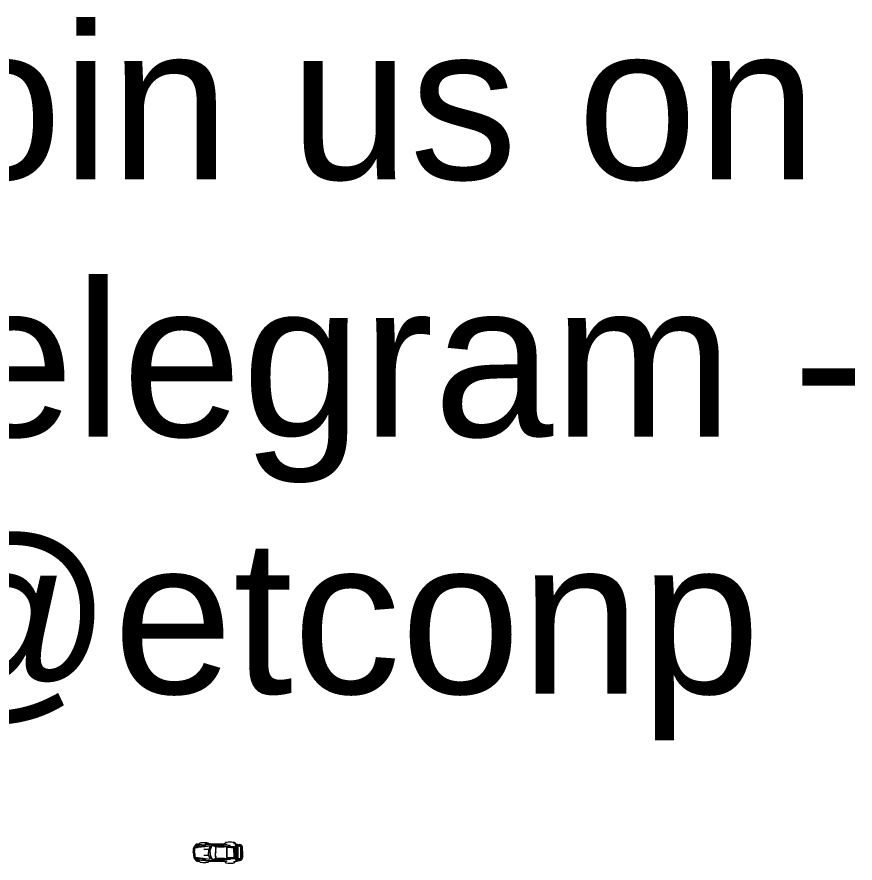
# Model space of a CAD drawing. Extents: x 285329 to 658348, y -83126 to -16980.
# Drawn here: x 330711 to 337919, y -35830 to -28550 of the extents above; entities that cross this region are included whole.
import ezdxf

# ---------------------------------------------------------------- set-up
doc = ezdxf.new("R2010")
doc.units = 0
doc.layers.get('0').update_dxf_attribs({"linetype": 'CONTINUOUS'})
doc.layers.add('FIGURES', color=153, linetype='CONTINUOUS', lineweight=0)
doc.layers.add('hach', color=9, linetype='CONTINUOUS', lineweight=9)
doc.styles.get("Standard").update_dxf_attribs({"font": 'sanss___.ttf', "height": 15})

# ---------------------------------------------------------------- blocks, each defined once
blk = doc.blocks.new('XREF1$0$02PCAR09')
at = {"color": 0, "linetype": 'ByBlock'}
for p, q in [((-143.3, 30), (-157, 27.4)), ((-136.2, 30.1), (-146.3, 27.9)), ((-139.4, 33.8), (-143.3, 30)), ((-138.1, 34.8), (-139.4, 33.8)), ((-136, 35.4), (-138.1, 34.8)), ((-133.6, 35.6), (-136, 35.4)), ((-129.9, 35.7), (-133.6, 35.6)), ((-117.9, 35.7), (-129.9, 35.7)), ((-112.3, 35.3), (-117.9, 35.7)), ((-103.2, 28.8), (-114.8, 29.6)), ((-109.9, 34.6), (-112.3, 35.3)), ((-108.5, 33.6), (-109.9, 34.6)), ((-107.7, 31), (-108.5, 33.6)), ((-107, 30.4), (-107.7, 31)), ((-102.8, 29.8), (-107, 30.4)), ((-103.2, 28.8), (-102.8, 29.8)), ((-58.2, 28.8), (-103.2, 28.8)), ((-103.2, 28.1), (-103.2, 28.8)), ((-56.2, 29.8), (-102.8, 29.8)), ((-58.2, 28.8), (-51.8, 28.5)), ((-52.6, 29.9), (-56.2, 29.8)), ((-52.2, 31.2), (-52.6, 29.9)), ((-51.3, 31.8), (-52.2, 31.2)), ((-48.8, 32.5), (-51.3, 31.8)), ((-47.1, 33), (-48.8, 32.5)), ((-44.9, 33.3), (-47.1, 33)), ((-42.3, 33.4), (-44.9, 33.3)), ((-32.7, 33.5), (-42.3, 33.4)), ((-27.2, 33.3), (-32.7, 33.5)), ((-25, 33.1), (-27.2, 33.3)), ((-23, 32.8), (-25, 33.1)), ((-22.1, 32.2), (-23, 32.8)), ((-21.2, 30), (-22.1, 32.2)), ((-19.7, 29.7), (-21.2, 30)), ((-12.5, 29), (-19.7, 29.8)), ((-12.8, 27.6), (-19.7, 29.7)), ((-13, 28.2), (-18, 29.5)), ((-10.1, 28.3), (-12.5, 29)), ((-166.6, 0), (-166.3, 11.2)), ((-166.3, 11.2), (-166.2, 14.4)), ((-166.2, 14.4), (-165.6, 19.7)), ((-165.9, 11.6), (-166.1, 0)), ((-165.9, -11.6), (-166.1, 0)), ((-165.8, 14.8), (-165.9, 11.6)), ((-165.2, 19.7), (-165.8, 14.8)), ((-165.6, 19.7), (-164.8, 22.5)), ((-164.4, 22.5), (-165.2, 19.7)), ((-164.8, 22.5), (-163, 25.2)), ((-163.6, 22.3), (-164.6, 21.2)), ((-163.6, 21.3), (-164.6, 20.7)), ((-164.6, -21.2), (-164.6, 21.2)), ((-162.8, 25), (-164.4, 22.5)), ((-160.9, 23.8), (-163.6, 22.3)), ((-160.8, 22.8), (-163.6, 21.3)), ((-163.6, 20.3), (-160.8, 21.8)), ((-163.6, 20.3), (-163.6, -20.3)), ((-163.6, 18), (-160.9, 19.5)), ((-163, 25.2), (-160.3, 26.5)), ((-160.5, 26.2), (-162.8, 25)), ((-161.5, 23.7), (-161.7, 23.3)), ((-159.8, 24.9), (-161.5, 23.7)), ((-149.4, 26.9), (-160.9, 23.8)), ((-151.9, 24.7), (-160.8, 22.8)), ((-160.8, 21.8), (-151.9, 23.7)), ((-160.8, 19.8), (-151.6, 21.1)), ((-160.8, 19.8), (-160.8, -19.8)), ((-157, 27.4), (-160.5, 26.2)), ((-160.3, 26.5), (-157, 27.4)), ((-159.8, 24.2), (-160.2, 24)), ((-157.9, 25.5), (-159.8, 24.9)), ((-157.9, 25), (-159.8, 24.2)), ((-152.8, 26.4), (-157.9, 25.5)), ((-153.8, 25.8), (-157.9, 25)), ((-153.5, 26.3), (-153.8, 25.8)), ((-146.3, 27.9), (-152.8, 26.4)), ((-149.5, 24.9), (-151.9, 24.7)), ((-151.9, 23.7), (-149.5, 24)), ((-151.6, 21.1), (-151.6, -21.1)), ((-151.6, 21.1), (-145.4, 21.1)), ((-145.4, 25), (-149.5, 24.9)), ((-149.5, 24), (-145.4, 24.5)), ((-147, 27.1), (-149.4, 26.9)), ((-149.3, 21.1), (-149.3, -21.2)), ((-145.4, 26.5), (-147, 27.1)), ((-141.7, 20.7), (-145.4, 26.5)), ((-145.4, 25), (-141.7, 20.7)), ((-145.4, 24.5), (-145.4, 25)), ((-145.4, -21.1), (-145.4, 21.1)), ((-142.4, 24), (-143.8, 24)), ((-137.8, 20), (-142.4, 19.8)), ((-138.1, 17.1), (-142.4, 17.3)), ((-141.7, 17.3), (-141.7, -17.2)), ((-138.7, 0), (-138.6, 15.9)), ((-138.7, 0), (-138.6, -15.9)), ((-138.6, 15.9), (-138.1, 17.1)), ((-137.9, 15.9), (-138, 8.3)), ((-138, 8.3), (-138, 0)), ((-138, -8.3), (-138, 0)), ((-137.5, 16.6), (-137.9, 15.9)), ((-132.3, 20), (-137.8, 20)), ((-137.6, 8.2), (-137.5, 15.8)), ((-137.6, 0), (-137.6, 8.2)), ((-137.6, 0), (-137.6, -8.2)), ((-137, 17), (-137.5, 16.6)), ((-137.5, 15.8), (-137.1, 16.4)), ((-137.1, 16.4), (-136.6, 16.8)), ((-128.5, 17.5), (-137, 17)), ((-136.6, 16.8), (-115.9, 17.8)), ((-126, 20.1), (-132.3, 20)), ((-115.8, 17.9), (-128.5, 17.5)), ((-115.8, 20.1), (-126, 20.1)), ((-125.4, 23), (-124.9, 23.3)), ((-125.4, 22.5), (-125.4, 23)), ((-125.1, 22.1), (-125.4, 22.5)), ((-125.1, 22.8), (-124.7, 23.2)), ((-125.1, 22.4), (-125.1, 22.8)), ((-124.9, 22.1), (-125.1, 22.4)), ((-124, 21.7), (-125.1, 22.1)), ((-124.9, 23.3), (-121.6, 24.1)), ((-123.8, 21.7), (-124.9, 22.1)), ((-124.7, 23.2), (-121.6, 24)), ((-121.6, 21.4), (-124, 21.7)), ((-121.6, 21.4), (-123.8, 21.7)), ((-121.6, 24.1), (-113.4, 24.7)), ((-121.6, 24), (-113.4, 24.6)), ((-118.2, 21), (-121.6, 21.4)), ((-112.2, 20.5), (-118.2, 21)), ((-115.9, 17.8), (-113.7, 17.4)), ((-108.4, 19.9), (-115.8, 20.1)), ((-113.6, 17.5), (-115.8, 17.9)), ((-113.7, 17.4), (-113.4, 15.9)), ((-113.2, 16.1), (-113.6, 17.5)), ((-113.4, 24.7), (-102.7, 25.1)), ((-113.4, 24.6), (-102.7, 25)), ((-113.4, 0), (-113.2, 16.1)), ((-113.4, 15.9), (-113.4, 0)), ((-113.4, 0), (-113.2, -16.1)), ((-108.4, 20.2), (-112.2, 20.5)), ((-104.2, 20), (-108.4, 20.2)), ((-104.3, 19.7), (-108.4, 19.9)), ((-104.9, 20), (-102.9, 25)), ((-99.6, 19.7), (-104.3, 19.7)), ((-104.2, 20), (-102.2, 25)), ((-99.5, 19.8), (-104.2, 20)), ((-101.5, 25), (-103.5, 20)), ((-103.1, 26.7), (-103.2, 28.1)), ((-102.7, 25.4), (-103.1, 26.7)), ((-67.1, 25.4), (-102.7, 25.1)), ((-102.7, 25.1), (-102.7, 25.4)), ((-102.7, 24.9), (-67.6, 25.3)), ((-102.7, 25.1), (-102.7, 24.9)), ((-87.1, 19.6), (-99.6, 19.7)), ((-87.1, 19.9), (-99.5, 19.8)), ((-82.9, 19.9), (-87.1, 19.9)), ((-82.9, 19.7), (-87.1, 19.6)), ((-79.7, 20), (-82.9, 19.9)), ((-79.6, 19.9), (-82.9, 19.7)), ((-79.7, 20), (-78.7, 20.2)), ((-77.9, 20.2), (-79.6, 19.9)), ((-78.7, 20.2), (-77.4, 20.7)), ((-77.2, 20.4), (-77.9, 20.2)), ((-77.4, 20.7), (-68.2, 24.9)), ((-76.6, 20.7), (-77.2, 20.4)), ((-77, 19.5), (-76.7, 20.2)), ((-76.7, 18.4), (-77, 19.5)), ((-76.7, 20.2), (-76.2, 20.5)), ((-76.4, 16.8), (-76.7, 18.4)), ((-67.4, 24.9), (-76.6, 20.7)), ((-76.2, 19.7), (-76.4, 19.2)), ((-76.4, 19.2), (-76.1, 18.2)), ((-76.1, 14.1), (-76.4, 16.8)), ((-76.2, 20.5), (-66.9, 24.8)), ((-75.7, 20), (-76.2, 19.7)), ((-76.1, 18.2), (-75.9, 16.8)), ((-76.1, 14.1), (-75.7, 7.2)), ((-75.9, 16.8), (-75.7, 14)), ((-75.7, 7.2), (-75.8, 0)), ((-75.7, -7.2), (-75.8, 0)), ((-66.4, 24.2), (-75.7, 20)), ((-75.7, 14), (-75.4, 7.2)), ((-75.4, 7.2), (-75.4, 0)), ((-75.4, -7.2), (-75.4, 0)), ((-66.4, 25.2), (-67.4, 24.9)), ((-67.1, 25.5), (-66.1, 26.9)), ((-67.1, 25.5), (-67.1, 25.5)), ((-64.8, 24.7), (-67.1, 25.5)), ((-66.9, 24.8), (-65.8, 24.8)), ((-65.1, 24.2), (-66.4, 24.2)), ((-58.3, 27.1), (-66.1, 26.9)), ((-65.8, 24.8), (-64.8, 24.7)), ((-64.1, 23.3), (-65.1, 24.2)), ((-62.4, 22.5), (-63.9, 24.2)), ((-60.2, 16.8), (-63.6, 22.5)), ((-59, 16.8), (-62.4, 22.5)), ((-60.2, 16.8), (-60.2, 16.8)), ((-58, 10.1), (-60.2, 16.8)), ((-56.8, 10.1), (-59, 16.8)), ((-48.2, 26.6), (-58.3, 27.1)), ((-57.1, 6.2), (-58, 10.1)), ((-57.1, 22.1), (-54.5, 16.8)), ((-48.2, 21.6), (-57.1, 22.1)), ((-56.9, 0), (-57.1, 6.2)), ((-56.9, 0), (-57.1, -6.2)), ((-55.9, 6.2), (-56.8, 10.1)), ((-55.6, 0), (-55.9, 6.2)), ((-55.6, 0), (-55.9, -6.2)), ((-54.5, 16.8), (-52.6, 10.1)), ((-52.6, 10.1), (-44.1, 10.1)), ((-52.6, 10.1), (-51.9, 6.2)), ((-51.9, 6.2), (-51.7, 0)), ((-51.9, -6.2), (-51.7, 0)), ((-51.8, 28.5), (-44.2, 28.1)), ((-44.2, 26.4), (-48.2, 26.6)), ((-39.8, 20.8), (-48.2, 21.6)), ((-44.2, 28.1), (-39.5, 27.9)), ((-35.6, 26), (-44.2, 26.4)), ((-39.8, 21.8), (-44.1, 22.1)), ((-44.1, 10.1), (-35.6, 10.1)), ((-35.6, 21.5), (-39.8, 21.8)), ((-35.6, 20.4), (-39.8, 20.8)), ((-26.3, 25.5), (-35.6, 26)), ((-31.4, 21.2), (-35.6, 21.5)), ((-28.2, 19.4), (-35.6, 20.4)), ((-33.5, 20.7), (-27.5, 20)), ((-26.8, 20.9), (-31.4, 21.2)), ((-24.6, 18.8), (-28.2, 19.4)), ((-28, 27.4), (-18.3, 26.4)), ((-27.5, 20), (-23.4, 19.5)), ((-22.2, 20.5), (-26.8, 20.9)), ((-21.4, 25.1), (-26.3, 25.5)), ((-17, 17.6), (-24.6, 18.8)), ((-23.4, 19.5), (-19.1, 19)), ((-18.2, 20.1), (-22.2, 20.5)), ((-16, 24.7), (-21.4, 25.1)), ((-19.1, 19), (-14.9, 18.5)), ((-18.3, 26.4), (-15.9, 26.2)), ((-16, 19.9), (-18.2, 20.1)), ((-13.9, 17.1), (-17, 17.6)), ((-15.9, 26.2), (-16, 24.7)), ((-14.9, 18.5), (-16, 19.9)), ((-14.2, 22.9), (-14.1, 24.1)), ((-14.1, 21.7), (-14.2, 22.9)), ((-14.1, 24.1), (-13.8, 25.4)), ((-13.8, 20.4), (-14.1, 21.7)), ((-6.6, 16.3), (-13.9, 17.1)), ((-13.8, 25.4), (-13.3, 26.3)), ((-13.3, 19.7), (-13.8, 20.4)), ((-13.3, 26.3), (-12.7, 26.5)), ((-12.7, 19.3), (-13.3, 19.7)), ((-10.6, 27.1), (-13, 28.2)), ((-10.3, 26.2), (-12.8, 27.6)), ((-12.7, 26.5), (-11.5, 26.2)), ((-11.5, 19.6), (-12.7, 19.3)), ((-12.3, 22.9), (-12.2, 24.3)), ((-12.2, 21.6), (-12.3, 22.9)), ((-12.2, 24.3), (-12.1, 25.2)), ((-12.2, 24.3), (-12, 22.9)), ((-12, 22.9), (-12.2, 21.6)), ((-12.1, 20.6), (-12.2, 21.6)), ((-12.1, 25.2), (-11.8, 25.9)), ((-11.8, 19.8), (-12.1, 20.6)), ((-11.8, 25.9), (-11.5, 26.2)), ((-11.5, 19.6), (-11.8, 19.8)), ((-11.5, 26.2), (-11.2, 25.9)), ((-11.2, 19.8), (-11.5, 19.6)), ((-11.2, 25.9), (-10.9, 25.2)), ((-10.9, 20.5), (-11.2, 19.8)), ((-10.9, 25.2), (-10.7, 24.1)), ((-10.7, 21.6), (-10.9, 20.5)), ((-10.7, 24.1), (-10.7, 22.9)), ((-10.7, 22.9), (-10.7, 21.6)), ((-9.4, 26.1), (-10.6, 27.1)), ((-8.9, 23.6), (-10.3, 26.2)), ((-8.8, 27.6), (-10.1, 28.3)), ((-6.9, 21.1), (-9.4, 26.1)), ((-7.9, 21.2), (-8.9, 23.6)), ((-5.9, 24.1), (-8.8, 27.6)), ((-6.6, 16.3), (-7.9, 21.2)), ((-5.6, 16.3), (-6.9, 21.1)), ((-5.3, 11.1), (-6.6, 16.3)), ((-4.3, 21.1), (-5.9, 24.1)), ((-4.3, 11.1), (-5.6, 16.3)), ((-4.7, 6.2), (-5.3, 11.1)), ((-4.4, 0), (-4.7, 6.2)), ((-4.4, 0), (-4.7, -6.2)), ((-2.2, 16.3), (-4.3, 21.1)), ((-3.7, 6.2), (-4.3, 11.1)), ((-3.4, 0), (-3.7, 6.2)), ((-3.4, 0), (-3.7, -6.2)), ((-0.9, 11.1), (-2.2, 16.3)), ((-0.3, 6.2), (-0.9, 11.1)), ((0, 0), (-0.3, 6.2)), ((0, 0), (-0.3, -6.2)), ((-166.6, 0), (-166.3, -11.2)), ((-166.3, -11.2), (-166.2, -14.4)), ((-166.2, -14.4), (-165.6, -19.7)), ((-165.8, -14.8), (-165.9, -11.6)), ((-165.2, -19.7), (-165.8, -14.8)), ((-165.6, -19.7), (-164.8, -22.5)), ((-164.4, -22.5), (-165.2, -19.7)), ((-164.8, -22.5), (-163, -25.2)), ((-163.6, -21.3), (-164.6, -20.7)), ((-163.6, -22.3), (-164.6, -21.2)), ((-162.8, -25), (-164.4, -22.5)), ((-163.6, -18), (-160.9, -19.5)), ((-163.6, -20.3), (-160.8, -21.8)), ((-160.8, -22.8), (-163.6, -21.3)), ((-160.9, -23.8), (-163.6, -22.3)), ((-163, -25.2), (-160.3, -26.5)), ((-160.5, -26.2), (-162.8, -25)), ((-161.5, -23.7), (-161.7, -23.3)), ((-159.8, -24.9), (-161.5, -23.7)), ((-149.4, -26.9), (-160.9, -23.8)), ((-160.8, -19.8), (-151.6, -21.1)), ((-160.8, -21.8), (-151.9, -23.7)), ((-151.9, -24.7), (-160.8, -22.8)), ((-157, -27.4), (-160.5, -26.2)), ((-160.3, -26.5), (-157, -27.4)), ((-159.8, -24.2), (-160.2, -24)), ((-157.9, -25), (-159.8, -24.2)), ((-157.9, -25.5), (-159.8, -24.9)), ((-153.8, -25.8), (-157.9, -25)), ((-152.8, -26.4), (-157.9, -25.5)), ((-143.3, -30), (-157, -27.4)), ((-153.5, -26.3), (-153.8, -25.8)), ((-146.3, -27.9), (-152.8, -26.4)), ((-151.9, -23.7), (-149.5, -24)), ((-149.5, -24.9), (-151.9, -24.7)), ((-151.6, -21.1), (-145.4, -21.1)), ((-149.5, -24), (-145.4, -24.5)), ((-145.4, -25), (-149.5, -24.9)), ((-147, -27.1), (-149.4, -26.9)), ((-145.4, -26.5), (-147, -27.1)), ((-136.2, -30.1), (-146.3, -27.9)), ((-141.7, -20.7), (-145.4, -26.5)), ((-145.4, -25), (-141.7, -20.7)), ((-145.4, -24.5), (-145.4, -25)), ((-142.4, -24), (-143.8, -24)), ((-138.1, -17.1), (-142.4, -17.3)), ((-137.8, -20), (-142.4, -19.8)), ((-138.6, -15.9), (-138.1, -17.1)), ((-137.9, -15.9), (-138, -8.3)), ((-137.5, -16.6), (-137.9, -15.9)), ((-132.3, -20), (-137.8, -20)), ((-137.6, -8.2), (-137.5, -15.8)), ((-137.5, -15.8), (-137.1, -16.4)), ((-137, -17), (-137.5, -16.6)), ((-137.1, -16.4), (-136.6, -16.8)), ((-128.5, -17.5), (-137, -17)), ((-136.6, -16.8), (-115.9, -17.8)), ((-126, -20.1), (-132.3, -20)), ((-115.8, -17.9), (-128.5, -17.5)), ((-115.8, -20.1), (-126, -20.1)), ((-125.1, -22.1), (-125.4, -22.5)), ((-125.4, -22.5), (-125.4, -23)), ((-125.4, -23), (-124.9, -23.3)), ((-124, -21.7), (-125.1, -22.1)), ((-124.9, -22.1), (-125.1, -22.4)), ((-125.1, -22.4), (-125.1, -22.8)), ((-125.1, -22.8), (-124.7, -23.2)), ((-123.8, -21.7), (-124.9, -22.1)), ((-124.9, -23.3), (-121.6, -24.1)), ((-124.7, -23.2), (-121.6, -24)), ((-121.6, -21.4), (-124, -21.7)), ((-121.6, -21.4), (-123.8, -21.7)), ((-118.2, -21), (-121.6, -21.4)), ((-121.6, -24), (-113.4, -24.6)), ((-121.6, -24.1), (-113.4, -24.7)), ((-112.2, -20.5), (-118.2, -21)), ((-115.9, -17.8), (-113.7, -17.4)), ((-113.6, -17.5), (-115.8, -17.9)), ((-108.4, -19.9), (-115.8, -20.1)), ((-113.7, -17.4), (-113.4, -15.9)), ((-113.2, -16.1), (-113.6, -17.5)), ((-113.4, -15.9), (-113.4, 0)), ((-113.4, -24.6), (-102.7, -25)), ((-113.4, -24.7), (-102.7, -25.1)), ((-108.4, -20.2), (-112.2, -20.5)), ((-104.3, -19.7), (-108.4, -19.9)), ((-104.2, -20), (-108.4, -20.2)), ((-104.9, -20), (-102.9, -25)), ((-99.6, -19.7), (-104.3, -19.7)), ((-99.5, -19.8), (-104.2, -20)), ((-104.2, -20), (-102.2, -25)), ((-101.5, -25), (-103.5, -20)), ((-103.1, -26.7), (-103.2, -28.1)), ((-103.2, -28.1), (-103.2, -28.8)), ((-102.7, -25.4), (-103.1, -26.7)), ((-102.7, -25.1), (-102.7, -24.9)), ((-102.7, -24.9), (-67.6, -25.3)), ((-67.1, -25.4), (-102.7, -25.1)), ((-102.7, -25.1), (-102.7, -25.4)), ((-87.1, -19.6), (-99.6, -19.7)), ((-87.1, -19.9), (-99.5, -19.8)), ((-82.9, -19.7), (-87.1, -19.6)), ((-82.9, -19.9), (-87.1, -19.9)), ((-79.6, -19.9), (-82.9, -19.7)), ((-79.7, -20), (-82.9, -19.9)), ((-79.7, -20), (-78.7, -20.2)), ((-77.9, -20.2), (-79.6, -19.9)), ((-78.7, -20.2), (-77.4, -20.7)), ((-77.2, -20.4), (-77.9, -20.2)), ((-77.4, -20.7), (-68.2, -24.9)), ((-76.6, -20.7), (-77.2, -20.4)), ((-76.7, -18.4), (-77, -19.5)), ((-77, -19.5), (-76.7, -20.2)), ((-76.4, -16.8), (-76.7, -18.4)), ((-76.7, -20.2), (-76.2, -20.5)), ((-67.4, -24.9), (-76.6, -20.7)), ((-76.1, -14.1), (-76.4, -16.8)), ((-76.4, -19.2), (-76.1, -18.2)), ((-76.2, -19.7), (-76.4, -19.2)), ((-75.7, -20), (-76.2, -19.7)), ((-76.2, -20.5), (-66.9, -24.8)), ((-76.1, -14.1), (-75.7, -7.2)), ((-76.1, -18.2), (-75.9, -16.8)), ((-75.9, -16.8), (-75.7, -14)), ((-75.7, -14), (-75.4, -7.2)), ((-66.4, -24.2), (-75.7, -20)), ((-66.4, -25.2), (-67.4, -24.9)), ((-64.8, -24.7), (-67.1, -25.5)), ((-67.1, -25.5), (-66.1, -26.9)), ((-67.1, -25.5), (-67.1, -25.5)), ((-66.9, -24.8), (-65.8, -24.8)), ((-65.1, -24.2), (-66.4, -24.2)), ((-58.3, -27.1), (-66.1, -26.9)), ((-65.8, -24.8), (-64.8, -24.7)), ((-64.1, -23.3), (-65.1, -24.2)), ((-62.4, -22.5), (-63.9, -24.2)), ((-60.2, -16.8), (-63.6, -22.5)), ((-59, -16.8), (-62.4, -22.5)), ((-58, -10.1), (-60.2, -16.8)), ((-60.2, -16.8), (-60.2, -16.8)), ((-56.8, -10.1), (-59, -16.8)), ((-48.2, -26.6), (-58.3, -27.1)), ((-58.2, -28.8), (-51.8, -28.5)), ((-57.1, -6.2), (-58, -10.1)), ((-57.1, -22.1), (-54.5, -16.8)), ((-48.2, -21.6), (-57.1, -22.1)), ((-55.9, -6.2), (-56.8, -10.1)), ((-54.5, -16.8), (-52.6, -10.1)), ((-52.6, -10.1), (-51.9, -6.2)), ((-52.6, -10.1), (-44.1, -10.1)), ((-51.8, -28.5), (-44.2, -28.1)), ((-39.8, -20.8), (-48.2, -21.6)), ((-44.2, -26.4), (-48.2, -26.6)), ((-35.6, -26), (-44.2, -26.4)), ((-44.2, -28.1), (-39.5, -27.9)), ((-44.1, -10.1), (-35.6, -10.1)), ((-39.8, -21.8), (-44.1, -22.1)), ((-35.6, -20.4), (-39.8, -20.8)), ((-35.6, -21.5), (-39.8, -21.8)), ((-28.2, -19.4), (-35.6, -20.4)), ((-31.4, -21.2), (-35.6, -21.5)), ((-26.3, -25.5), (-35.6, -26)), ((-33.5, -20.7), (-27.5, -20)), ((-26.8, -20.9), (-31.4, -21.2)), ((-24.6, -18.8), (-28.2, -19.4)), ((-28, -27.4), (-18.3, -26.4)), ((-27.5, -20), (-23.4, -19.5)), ((-22.2, -20.5), (-26.8, -20.9)), ((-21.4, -25.1), (-26.3, -25.5)), ((-17, -17.6), (-24.6, -18.8)), ((-23.4, -19.5), (-19.1, -19)), ((-18.2, -20.1), (-22.2, -20.5)), ((-16, -24.7), (-21.4, -25.1)), ((-12.8, -27.6), (-19.7, -29.7)), ((-19.1, -19), (-14.9, -18.5)), ((-18.3, -26.4), (-15.9, -26.2)), ((-16, -19.9), (-18.2, -20.1)), ((-13, -28.2), (-18, -29.5)), ((-13.9, -17.1), (-17, -17.6)), ((-14.9, -18.5), (-16, -19.9)), ((-15.9, -26.2), (-16, -24.7)), ((-14.1, -21.7), (-14.2, -22.9)), ((-14.2, -22.9), (-14.1, -24.1)), ((-13.8, -20.4), (-14.1, -21.7)), ((-14.1, -24.1), (-13.8, -25.4)), ((-6.6, -16.3), (-13.9, -17.1)), ((-13.3, -19.7), (-13.8, -20.4)), ((-13.8, -25.4), (-13.3, -26.3)), ((-12.7, -19.3), (-13.3, -19.7)), ((-13.3, -26.3), (-12.7, -26.5)), ((-10.6, -27.1), (-13, -28.2)), ((-10.3, -26.2), (-12.8, -27.6)), ((-11.5, -19.6), (-12.7, -19.3)), ((-12.7, -26.5), (-11.5, -26.2)), ((-10.1, -28.3), (-12.5, -29)), ((-12.2, -21.6), (-12.3, -22.9)), ((-12.3, -22.9), (-12.2, -24.3)), ((-12.1, -20.6), (-12.2, -21.6)), ((-12, -22.9), (-12.2, -21.6)), ((-12.2, -24.3), (-12, -22.9)), ((-12.2, -24.3), (-12.1, -25.2)), ((-11.8, -19.8), (-12.1, -20.6)), ((-12.1, -25.2), (-11.8, -25.9)), ((-11.5, -19.6), (-11.8, -19.8)), ((-11.8, -25.9), (-11.5, -26.2)), ((-11.2, -19.8), (-11.5, -19.6)), ((-11.5, -26.2), (-11.2, -25.9)), ((-10.9, -20.5), (-11.2, -19.8)), ((-11.2, -25.9), (-10.9, -25.2)), ((-10.7, -21.6), (-10.9, -20.5)), ((-10.9, -25.2), (-10.7, -24.1)), ((-10.7, -22.9), (-10.7, -21.6)), ((-10.7, -24.1), (-10.7, -22.9)), ((-9.4, -26.1), (-10.6, -27.1)), ((-8.9, -23.6), (-10.3, -26.2)), ((-8.8, -27.6), (-10.1, -28.3)), ((-6.9, -21.1), (-9.4, -26.1)), ((-7.9, -21.2), (-8.9, -23.6)), ((-5.9, -24.1), (-8.8, -27.6)), ((-6.6, -16.3), (-7.9, -21.2)), ((-5.6, -16.3), (-6.9, -21.1)), ((-5.3, -11.1), (-6.6, -16.3)), ((-4.3, -21.1), (-5.9, -24.1)), ((-4.3, -11.1), (-5.6, -16.3)), ((-4.7, -6.2), (-5.3, -11.1)), ((-3.7, -6.2), (-4.3, -11.1)), ((-2.2, -16.3), (-4.3, -21.1)), ((-0.9, -11.1), (-2.2, -16.3)), ((-0.3, -6.2), (-0.9, -11.1)), ((-139.4, -33.8), (-143.3, -30)), ((-138.1, -34.8), (-139.4, -33.8)), ((-136, -35.4), (-138.1, -34.8)), ((-133.6, -35.6), (-136, -35.4)), ((-129.9, -35.7), (-133.6, -35.6)), ((-117.9, -35.7), (-129.9, -35.7)), ((-112.3, -35.3), (-117.9, -35.7)), ((-103.2, -28.8), (-114.8, -29.6)), ((-109.9, -34.6), (-112.3, -35.3)), ((-108.5, -33.6), (-109.9, -34.6)), ((-107.7, -31), (-108.5, -33.6)), ((-107, -30.4), (-107.7, -31)), ((-102.8, -29.8), (-107, -30.4)), ((-58.2, -28.8), (-103.2, -28.8)), ((-103.2, -28.8), (-102.8, -29.8)), ((-56.2, -29.8), (-102.8, -29.8)), ((-52.6, -29.9), (-56.2, -29.8)), ((-52.2, -31.2), (-52.6, -29.9)), ((-51.3, -31.8), (-52.2, -31.2)), ((-48.8, -32.5), (-51.3, -31.8)), ((-47.1, -33), (-48.8, -32.5)), ((-44.9, -33.3), (-47.1, -33)), ((-42.3, -33.4), (-44.9, -33.3)), ((-32.7, -33.5), (-42.3, -33.4)), ((-27.2, -33.3), (-32.7, -33.5)), ((-25, -33.1), (-27.2, -33.3)), ((-23, -32.8), (-25, -33.1)), ((-22.1, -32.2), (-23, -32.8)), ((-21.2, -30), (-22.1, -32.2)), ((-19.7, -29.7), (-21.2, -30)), ((-12.5, -29), (-19.7, -29.8))]:
    blk.add_line(p, q, dxfattribs=at)

msp = doc.modelspace()

# ---------------------------------------------------------------- block references
at = {"layer": 'FIGURES', "lineweight": 0, "xscale": 2.539999999841102, "yscale": 2.539999999841102, "zscale": 2.539999999841102, "rotation": 179.923157586217}
msp.add_blockref('XREF1$0$02PCAR09', (332227.36, -35739.23, -260.83), dxfattribs=at)

# ---------------------------------------------------------------- texts
at = {"layer": 'hach', "linetype": 'ByBlock', "insert": (329655.89, -28620.82), "char_height": 1327.2165, "attachment_point": 1}
msp.add_mtext_dynamic_manual_height_columns('join us on          telegram - @etconp', width=14682.1961, gutter_width=0, heights=[0], dxfattribs=at)

doc.saveas('drawing.dxf')
